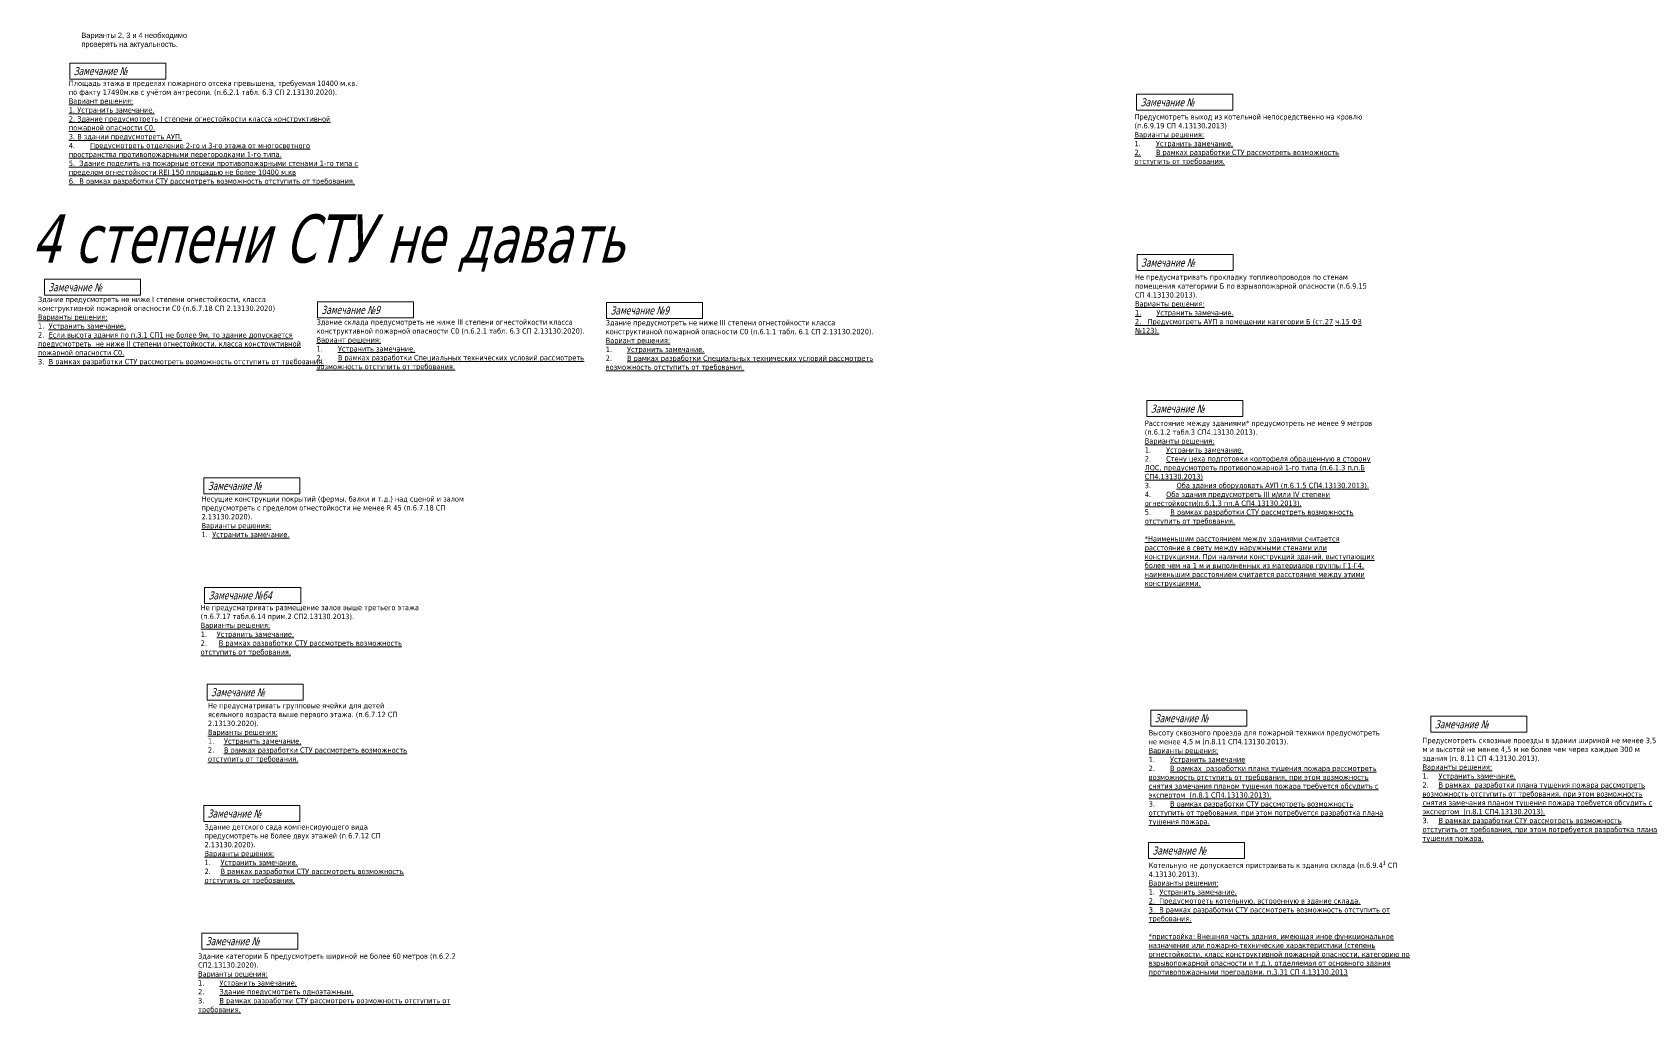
# Model space of a CAD drawing. Header units: millimetres. Extents: x -204396 to 1997851, y -2958255 to 237418.
# Drawn here: x 246239 to 427785, y -668160 to -557796 of the extents above; entities that cross this region are included whole.
import ezdxf

# ---------------------------------------------------------------- set-up
doc = ezdxf.new("R2010")
doc.units = ezdxf.units.MM
doc.layers.add('экспертиза', color=1, linetype='Continuous', lineweight=0)
doc.styles.get("Standard").update_dxf_attribs({"font": 'arial.ttf'})
doc.styles.add('ЭКСПЕРТИЗА', font='tahoma.ttf')

msp = doc.modelspace()

# ---------------------------------------------------------------- linework, layer by layer
at = {"layer": 'экспертиза', "lineweight": 0}
for points in [[(250449, -561254), (261249, -561254), (261249, -563054), (250449, -563054), (250449, -561254)], [(247598, -585563), (258398, -585563), (258398, -587363), (247598, -587363), (247598, -585563)], [(278307, -588113), (289107, -588113), (289107, -589913), (278307, -589913), (278307, -588113)], [(310818, -588175), (321618, -588175), (321618, -589975), (310818, -589975), (310818, -588175)], [(265532, -607906), (276332, -607906), (276332, -609706), (265532, -609706), (265532, -607906)], [(265620, -620219), (276420, -620219), (276420, -622019), (265620, -622019), (265620, -620219)], [(403516, -634715), (414316, -634715), (414316, -636515), (403516, -636515), (403516, -634715)], [(265303, -659106), (276103, -659106), (276103, -660906), (265303, -660906), (265303, -659106)]]:
    msp.add_lwpolyline(points, dxfattribs=at)
at = {"layer": 'экспертиза', "lineweight": 0, "transparency": 33554687}
for points in [[(370427, -564766), (381227, -564766), (381227, -566566), (370427, -566566), (370427, -564766)], [(370478, -582795), (381278, -582795), (381278, -584595), (370478, -584595), (370478, -582795)], [(371576, -599219), (382376, -599219), (382376, -601019), (371576, -601019), (371576, -599219)], [(372014, -634031), (382814, -634031), (382814, -635831), (372014, -635831), (372014, -634031)], [(371759, -648909), (382559, -648909), (382559, -650709), (371759, -650709), (371759, -648909)]]:
    msp.add_lwpolyline(points, dxfattribs=at)
at = {"layer": 'экспертиза', "color": 4, "lineweight": 0}
for points in [[(265897, -631110), (276697, -631110), (276697, -632910), (265897, -632910), (265897, -631110)], [(265513, -644749), (276313, -644749), (276313, -646549), (265513, -646549), (265513, -644749)]]:
    msp.add_lwpolyline(points, dxfattribs=at)

# ---------------------------------------------------------------- texts
at = {"layer": 'экспертиза', "lineweight": 0, "ltscale": 100, "style": 'ЭКСПЕРТИЗА', "oblique": 14.99998, "width": 0.8}
for s, p in [('Замечание №', (250899, -562604)), ('Замечание №9', (278757, -589463)), ('Замечание №9', (311268, -589525))]:
    msp.add_text(s, height=900, dxfattribs=at).set_placement(p)
at = {"layer": 'экспертиза', "lineweight": 0, "ltscale": 100, "transparency": 33554687, "style": 'ЭКСПЕРТИЗА', "oblique": 14.99998, "width": 0.8}
for p in [(370877, -566116), (370928, -584145), (372026, -600569), (372464, -635381), (372209, -650259)]:
    msp.add_text('Замечание №', height=900, dxfattribs=at).set_placement(p)
at = {"layer": 'экспертиза', "color": 2, "lineweight": 0, "style": 'ЭКСПЕРТИЗА', "oblique": 14.99998, "width": 0.8}
msp.add_text('Для 4 степени СТУ не давать', height=5400, dxfattribs=at).set_placement((234190, -583685))
at = {"layer": 'экспертиза', "lineweight": 0, "style": 'ЭКСПЕРТИЗА', "oblique": 14.99998, "width": 0.8}
for s, p in [('Замечание №', (248048, -586913)), ('Замечание №', (265982, -609256)), ('Замечание №64', (266070, -621569)), ('Замечание №', (403966, -636065)), ('Замечание №', (265753, -660456))]:
    msp.add_text(s, height=900, dxfattribs=at).set_placement(p)
at = {"layer": 'экспертиза', "color": 4, "lineweight": 0, "style": 'ЭКСПЕРТИЗА', "oblique": 14.99998, "width": 0.8}
for p in [(266347, -632460), (265963, -646099)]:
    msp.add_text('Замечание №', height=900, dxfattribs=at).set_placement(p)
at = {"layer": 'экспертиза', "color": 2, "insert": (251754, -557835), "char_height": 600, "width": 14933.92, "attachment_point": 1}
msp.add_mtext('Варианты 2, 3 и 4 необходимо проверять на актуальность.', dxfattribs=at)
at = {"layer": 'экспертиза', "lineweight": 0, "ltscale": 100, "char_height": 600, "attachment_point": 1, "style": 'ЭКСПЕРТИЗА'}
for s, insert, width in [('\\A1;Площадь этажа в пределах пожарного отсека превышена, требуемая 10400 м.кв. по факту 17490м.кв с учётом антресоли. {\\A0;(п.6.2.1 табл. 6.3 СП 2.13130.2020).}\\P{\\L\\C6;Вариант решения:\\P1. Устранить замечание.\\P\\C2;2. Здание предусмотреть I степени огнестойкости класса конструктивной пожарной опасности С0.\\P3. В здании предусмотреть АУП.\\C6;\\P\\l\\C2;4.^I\\LПредусмотреть отделение 2-го и 3-го этажа от многосветного пространства противопожарными перегородками 1-го типа.\\P\\C6;5.  Здание поделить на пожарные отсеки \\A0;противопожарными стенами 1-го типа с пределом огнестойкости REI 150 площадью не более 10400 м.кв  \\A1;\\P\\A0;6.  В рамках разработки СТУ рассмотреть возможность отступить от требования.}', (250350, -563231), 31041.51), ('Здание предусмотреть не ниже I степени огнестойкости, класса конструктивной пожарной опасности С0 (п.6.7.18 СП 2.13130.2020)\\P{\\L\\C6;Варианты решения:\\P\\pt1200;\\l1.^I\\LУстранить замечание.\\P\\l2.^I\\LЕсли высота здания по п.3.1 СП1 не более 9м, то здание допускается предусмотреть  не ниже II степени огнестойкости, класса конструктивной пожарной опасности С0.\\P\\l3.^I\\LВ рамках разработки СТУ рассмотреть возможность отступить от требования.}', (246879, -587529), 29427.02), ('Здание склада предусмотреть не ниже III степени огнестойкости класса конструктивной пожарной опасности С0 (п.6.2.1 табл. 6.3 СП 2.13130.2020).{\\A1;\\P\\L\\C6;Вариант решения:\\P\\l1.^I\\LУстранить замечание.\\P\\A0;\\l2.^I\\LВ рамках разработки Специальных технических условий рассмотреть возможность отступить от требования.}', (278208, -590089), 30348.77), ('Здание предусмотреть не ниже III степени огнестойкости класса конструктивной пожарной опасности С0 (п.6.1.1 табл. 6.1 СП 2.13130.2020).{\\A1;\\P\\L\\C6;Вариант решения:\\P\\l1.^I\\LУстранить замечание.\\P\\A0;\\l2.^I\\LВ рамках разработки Специальных технических условий рассмотреть возможность отступить от требования.}', (310719, -590151), 30348.77), ('\\pt1200;Несущие конструкции покрытий (фермы, балки и т.д.) над сценой и залом предусмотреть с пределом огнестойкости не менее R 45 (п.6.7.18 СП 2.13130.2020).\\P{\\L\\C6;Варианты решения:\\P\\l1.^I\\LУстранить замечание.}', (265272, -609970), 29427.02), ('\\pt1200;Не предусматривать размещение залов выше третьего этажа (п.6.7.17 табл.6.14 прим.2 СП2.13130.2013).{\\L\\C6;\\PВарианты решения:\\P\\pt1800;\\l1.^I\\LУстранить замечание.\\P\\l2.^I \\LВ рамках разработки СТУ рассмотреть возможность отступить от требования.}', (265174, -622183), 25338.67), ('\\pt2400;Предусмотреть сквозные проезды в здании шириной не менее 3,5 м и высотой не менее 4,5 м не более чем через каждые 300 м здания (п. 8.11 СП 4.13130.2013).\\P{\\L\\C6;Варианты решения:\\P\\pt1800;\\l1.^I\\LУстранить замечание.\\P\\l2.^I\\LВ рамках  разработки плана тушения пожара рассмотреть возможность отступить от требования, при этом возможность снятия замечания планом тушения пожара требуется обсудить с экспертом  (п.8.1 СП4.13130.2013).\\P\\l3.^I\\LВ рамках разработки СТУ рассмотреть возможность отступить от требования, при этом потребуется разработка плана тушения пожара.}', (402573, -637134), 25338.67), ('\\A1;\\pt1200;Котельную не допускается пристраивать к зданию склада (п.6.9.4{\\H0.7x;\\S1^ ;} СП 4.13130.2013).{\\L\\C6;\\PВарианты решения:\\P\\l1.^I\\LУстранить замечание.\\P2.  Предусмотреть котельную, встроенную в здание склада.\\P\\A0;3.  В рамках разработки СТУ рассмотреть возможность отступить от требования.\\P\\A1;\\P\\A0;*пристройка: Внешняя часть здания, имеющая иное функциональное назначение или пожарно-технические характеристики (степень огнестойкости, класс конструктивной пожарной опасности, категорию по взрывопожарной опасности и т.д.), отделяемая от основного здания противопожарными преградами. п.3.31 СП 4.13130.2013}', (371784, -650967), 28149.36), ('Здание категории Б предусмотреть шириной не более 60 метров (п.6.2.2 СП2.13130.2020).{\\L\\C6;\\PВарианты решения:\\P\\l1.^I\\LУстранить замечание.\\P\\l2.^I\\LЗдание предусмотреть одноэтажным.\\P\\l3.^I\\LВ рамках разработки СТУ рассмотреть возможность отступить от требования. }', (264884, -661388), 28267.99)]:
    msp.add_mtext(s, dxfattribs=dict(at, insert=insert, width=width))
at = {"layer": 'экспертиза', "lineweight": 0, "ltscale": 100, "transparency": 33554687, "char_height": 600, "width": 25321.86, "attachment_point": 1, "style": 'ЭКСПЕРТИЗА'}
for s, insert in [('\\A1;Предусмотреть выход из котельной непосредственно на кровлю (п.6.9.19 СП 4.13130.2013){\\L\\C6;\\PВарианты решения:\\P\\l1.^I\\LУстранить замечание.^J2.^IВ рамках разработки СТУ рассмотреть возможность отступить от требования.}', (370191, -567002)), ('\\A1;Не предусматривать прокладку топливопроводов по стенам помещения категориии Б по взрывопожарной опасности (п.6.9.15 СП 4.13130.2013).{\\L\\C6;\\PВарианты решения:\\P1.^IУстранить замечание. \\P2.   Предусмотреть АУП в помещении категории Б (\\A0;ст.27 ч.15 ФЗ №123)\\A1;.}', (370242, -585031)), ('Расстояние между зданиями* предусмотреть не менее 9 метров (п.6.1.2 табл.3 СП4.13130.2013).\\P{\\L\\C6;Варианты решения:\\P\\l1.^I\\LУстранить замечание.\\P\\l2.^I\\LСтену цеха подготовки кортофеля обращенную в сторону ЛОС, предусмотреть противопожарной 1-го типа (п.6.1.3 п.п.Б СП4.13130.2013)\\P\\l3.^I\\L     Оба здания оборудовать АУП (п.6.1.5 СП4.13130.2013).\\P\\l4.^I\\LОба здания предусмотреть III и/или IV степени огнестойкости(п.6.1.3 пп.А СП4.13130.2013).\\C2;\\P\\l\\C6;5.^I\\L  В рамках разработки СТУ рассмотреть возможность отступить от требования.\\P\\P*Наименьшим расстоянием между зданиями считается расстояние в свету между наружными стенами или конструкциями. При наличии конструкций зданий, выступающих более чем на 1 м и выполненных из материалов группы Г1-Г4, наименьшим расстоянием считается расстояние между этими конструкциями.}', (371341, -601455)), ('Высоту сквозного проезда для пожарной техники предусмотреть не менее 4,5 м (п.8.11 СП4.13130.2013).\\P{\\L\\C6;Варианты решения:\\P\\l1.^I\\LУстранить замечание\\P\\l2.^I\\LВ рамках  разработки плана тушения пожара рассмотреть возможность отступить от требования, при этом возможность снятия замечания планом тушения пожара требуется обсудить с экспертом  (п.8.1 СП4.13130.2013).\\P\\l3.^I\\LВ рамках разработки СТУ рассмотреть возможность отступить от требования, при этом потребуется разработка плана тушения пожара.}', (371779, -636267))]:
    msp.add_mtext(s, dxfattribs=dict(at, insert=insert))
at = {"layer": 'экспертиза', "color": 4, "lineweight": 0, "ltscale": 100, "char_height": 600, "width": 22739.99, "attachment_point": 1, "style": 'ЭКСПЕРТИЗА'}
for s, insert in [('Не предусматривать групповые ячейки для детей ясельного возраста выше первого этажа. (п.6.7.12 СП 2.13130.2020).\\P{\\L\\C6;Варианты решения: \\P\\pt1800;\\l1.^I\\LУстранить замечание.\\P\\l2.^I\\LВ рамках разработки СТУ рассмотреть возможность отступить от требования. }', (265994, -633210)), ('Здание детского сада компенсирующего вида предусмотреть не более двух этажей (п.6.7.12 СП 2.13130.2020).\\P{\\L\\C6;Варианты решения: \\P\\pt1800;\\l1.^I\\LУстранить замечание.\\P\\l2.^I\\LВ рамках разработки СТУ рассмотреть возможность отступить от требования. }', (265609, -646849))]:
    msp.add_mtext(s, dxfattribs=dict(at, insert=insert))

doc.saveas('drawing.dxf')
